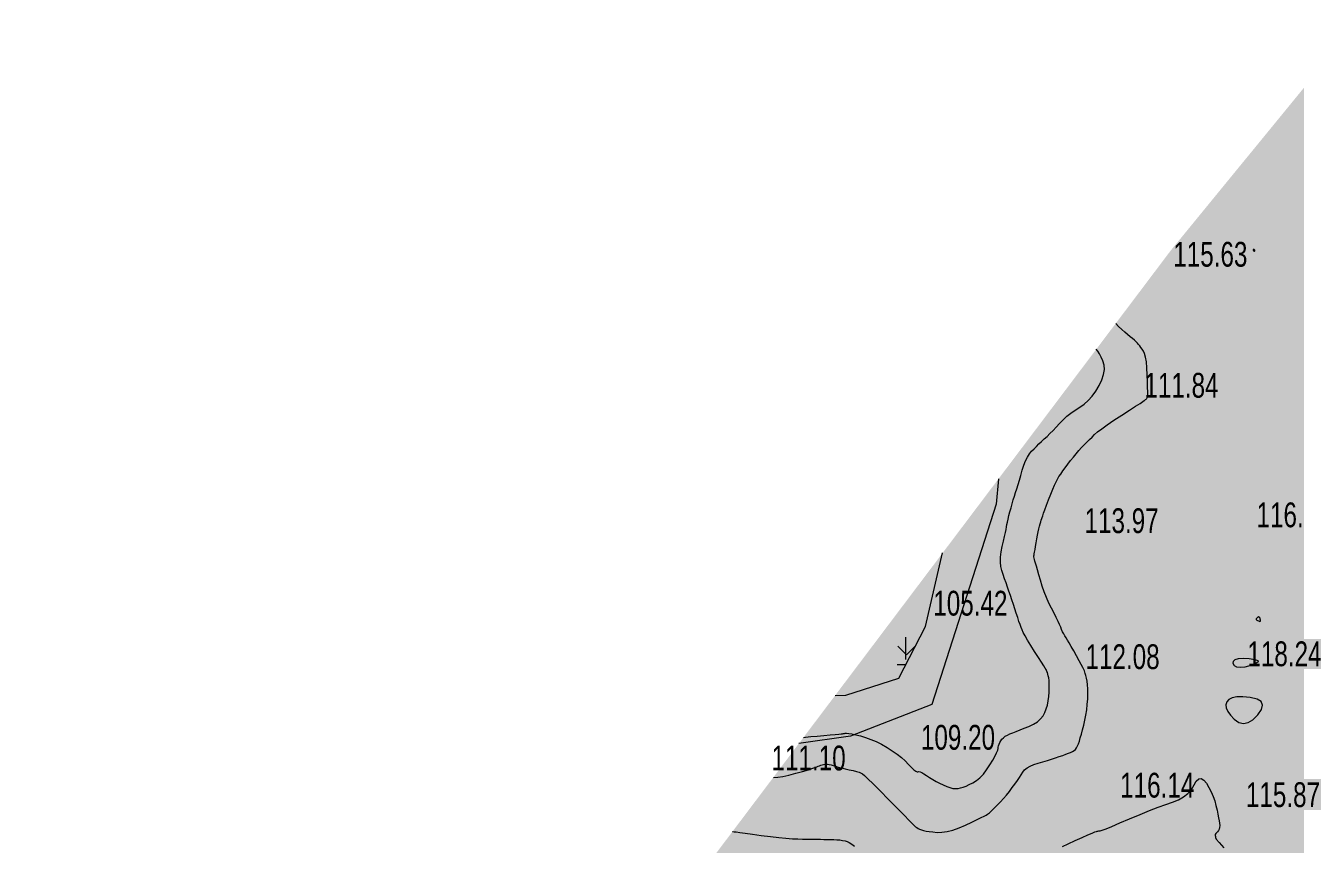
# Model space of a CAD drawing. Header units: metres. Extents: x 431726 to 434411, y 2469261 to 2472412.
# Drawn here: x 432644 to 432848.9, y 2471063 to 2471195.1 of the extents above; entities that cross this region are included whole.
import ezdxf

# ---------------------------------------------------------------- set-up
doc = ezdxf.new("R2010")
doc.units = ezdxf.units.M
doc.header["$MEASUREMENT"] = 0
doc.linetypes.add('ACAD_ISO02W100', pattern=[15, 12, -3])
for name, color, linetype, lineweight in [('CAO DO', 8, 'Continuous', 18), ('mat nuoc-ks', 8, 'DUONG_MEP_NUOC', 18), ('MH_DongMuc', 8, 'Continuous', 18), ('MH_DongMuc_Con', 8, 'Continuous', 18), ('ranh gioi thuc vat-ks', 8, 'RAO_T_VAT', 18), ('thuc vat-ks', 8, 'Continuous', 18)]:
    doc.layers.add(name, color=color, linetype=linetype, lineweight=lineweight)
doc.styles.get("Standard").update_dxf_attribs({"font": 'arial.ttf'})
doc.linetypes.add('DUONG_MEP_NUOC', pattern='A,0.2,[130,ltypeshp.shx,S=0.15,R=0,X=0,Y=0.15],0.05,[130,ltypeshp.shx,S=0.15,R=0,X=0,Y=0.15],1', length=1.25)
doc.linetypes.add('RAO_T_VAT', pattern='A,0,[133,ltypeshp.shx,S=0.34,R=0,X=-0.17,Y=0],-2,[133,ltypeshp.shx,S=0.08,R=0,X=0,Y=0],-1.5,[133,ltypeshp.shx,S=0.08,R=0,X=0,Y=0],-1.5,[133,ltypeshp.shx,S=0.08,R=0,X=0,Y=0],-2', length=7)

msp = doc.modelspace()

# ---------------------------------------------------------------- hatches: boundary and pattern name
at = {"layer": 'mat nuoc-ks', "linetype": 'ACAD_ISO02W100'}
h = msp.add_hatch(dxfattribs=at)
h.set_pattern_fill('MUDST', color=8, scale=10, style=0)
h.paths.add_polyline_path([(432903.17, 2471123.9), (432894.76, 2471129.71), (432891.01, 2471131.03), (432888.36, 2471127.07), (432885.83, 2471119.46), (432889.16, 2471110.06), (432891.11, 2471106.41), (432898.99, 2471106.41), (432900.31, 2471107.74), (432902.43, 2471116.29)])
h.paths.add_polyline_path([(433027.64, 2471331.56), (433034.39, 2471331.56), (433040.57, 2471336.75), (433050.82, 2471337.78), (433065.85, 2471337.78), (433069.98, 2471339.55), (433072.27, 2471345.74), (433069.32, 2471352.25), (433041.39, 2471364.62), (433028.41, 2471362.63), (433016.17, 2471358.58), (433014.63, 2471355.86), (433021.41, 2471340.31)])
h.paths.add_polyline_path([(432885.71, 2471212.69), (432897.01, 2471218.23), (432907.45, 2471225.26), (432903.61, 2471242.61), (432900.84, 2471242.61), (432887.74, 2471234.1), (432876.76, 2471224.19), (432876.76, 2471221.21)])
h.paths.add_polyline_path([(432785.26, 2471259.7), (432793.21, 2471259.7), (432793.21, 2471268.54), (432785.26, 2471268.54)], flags=24)
h.paths.add_polyline_path([(432941.8, 2471566.88), (432949.75, 2471566.88), (432949.75, 2471575.72), (432941.8, 2471575.72)], flags=24)
h.paths.add_polyline_path([(432891.56, 2471115.48), (432899.51, 2471115.48), (432899.51, 2471124.32), (432891.56, 2471124.32)], flags=24)
h.paths.add_polyline_path([(432888.2, 2471221.78), (432896.15, 2471221.78), (432896.15, 2471230.61), (432888.2, 2471230.61)], flags=24)
h.paths.add_polyline_path([(432873.48, 2471193.21), (432881.44, 2471193.21), (432881.44, 2471202.04), (432873.48, 2471202.04)], flags=24)
h.paths.add_polyline_path([(432764.94, 2471185.99), (432772.89, 2471185.99), (432772.89, 2471194.83), (432764.94, 2471194.83)], flags=24)
h.paths.add_polyline_path([(432643.95, 2471489.06), (432651.91, 2471489.06), (432651.91, 2471497.9), (432643.95, 2471497.9)], flags=24)
h.paths.add_polyline_path([(432707.1, 2471426.25), (432715.05, 2471426.25), (432715.05, 2471435.08), (432707.1, 2471435.08)], flags=9)
h.paths.add_polyline_path([(433036.29, 2471344.28), (433044.25, 2471344.28), (433044.25, 2471353.12), (433036.29, 2471353.12)], flags=24)
h.paths.add_polyline_path([(432920.3, 2471342.33), (432928.26, 2471342.33), (432928.26, 2471351.16), (432920.3, 2471351.16)], flags=24)
h.paths.add_polyline_path([(432905.28, 2471445.31), (432913.24, 2471445.31), (432913.24, 2471454.14), (432905.28, 2471454.14)], flags=9)
h.paths.add_polyline_path([(432883.15, 2471207.23), (432875.63, 2471216.06), (432861.54, 2471198.85), (432862.05, 2471196.79), (432870.25, 2471184.76), (432880.16, 2471177.31), (432894.76, 2471191.15)])
at = {"layer": 'thuc vat-ks'}
h = msp.add_hatch(dxfattribs=at)
h.set_pattern_fill('217B', color=8, scale=20, style=0, pattern_type=2)
h.set_pattern_definition([(0, (14.8, 7.6), (0, 20), [0, -20]), (0, (14.76, 7.848), (0, 20), [0, -20]), (0, (14.648, 8.07), (0, 20), [0, -20]), (0, (14.47, 8.248), (0, 20), [0, -20]), (0, (14.248, 8.36), (0, 20), [0, -20]), (0, (14, 8.4), (0, 20), [0, -20]), (0, (13.752, 8.36), (0, 20), [0, -20]), (0, (13.53, 8.248), (0, 20), [0, -20]), (0, (13.352, 8.07), (0, 20), [0, -20]), (0, (13.24, 7.848), (0, 20), [0, -20]), (0, (13.2, 7.6), (0, 20), [0, -20]), (0, (13.24, 7.352), (0, 20), [0, -20]), (0, (13.352, 7.13), (0, 20), [0, -20]), (0, (13.53, 6.952), (0, 20), [0, -20]), (0, (13.752, 6.84), (0, 20), [0, -20]), (0, (14, 6.8), (0, 20), [0, -20]), (0, (14.248, 6.84), (0, 20), [0, -20]), (0, (14.47, 6.952), (0, 20), [0, -20]), (0, (14.648, 7.13), (0, 20), [0, -20]), (0, (14.76, 7.352), (0, 20), [0, -20]), (0, (6.76, 15.352), (0, 20), [0, -20]), (0, (6.648, 15.13), (0, 20), [0, -20]), (0, (6.47, 14.952), (0, 20), [0, -20]), (0, (6.248, 14.84), (0, 20), [0, -20]), (0, (6, 14.8), (0, 20), [0, -20]), (0, (5.752, 14.84), (0, 20), [0, -20]), (0, (5.53, 14.952), (0, 20), [0, -20]), (0, (5.352, 15.13), (0, 20), [0, -20]), (0, (5.24, 15.352), (0, 20), [0, -20]), (0, (5.2, 15.6), (0, 20), [0, -20]), (0, (5.24, 15.848), (0, 20), [0, -20]), (0, (5.352, 16.07), (0, 20), [0, -20]), (0, (5.53, 16.248), (0, 20), [0, -20]), (0, (5.752, 16.36), (0, 20), [0, -20]), (0, (6, 16.4), (0, 20), [0, -20]), (0, (6.248, 16.36), (0, 20), [0, -20]), (0, (6.47, 16.248), (0, 20), [0, -20]), (0, (6.648, 16.07), (0, 20), [0, -20]), (0, (6.76, 15.848), (0, 20), [0, -20]), (0, (6.8, 15.6), (0, 20), [0, -20]), (0, (14, 4), (0, 20), [1.086, -18.914]), (0, (6, 12), (0, 20), [1.086, -18.914]), (90, (14, 4), (-20, 1e-15), [2.8, -17.2]), (90, (6, 12), (-20, 1e-15), [2.8, -17.2])])
h.paths.add_polyline_path([(433010.58, 2470968.47), (432999.97, 2470981.61), (432999.97, 2470988.06), (433010.58, 2470989.21), (433027.19, 2470985.76), (433039.42, 2470980.23), (433052.98, 2470975.42), (433065.61, 2470974.96), (433075.26, 2470980.01), (433085.13, 2470987.35), (433086.51, 2470997.44), (433073.65, 2471008.22), (433050.92, 2471020.15), (433028.18, 2471018.78), (433000.85, 2471014.42), (432985, 2471004.1), (432976.51, 2470990.1), (432972.14, 2470987.12), (432956.53, 2470986.2), (432936.09, 2470994.23), (432918.38, 2471009.44), (432914.25, 2471037.42), (432919.3, 2471053.28), (432920.02, 2471063.41), (432916.76, 2471073), (432905.53, 2471077.89), (432892.3, 2471069.38), (432890.31, 2471056.18), (432891, 2471022.24), (432891, 2471009.03), (432888.1, 2471005.23), (432883.57, 2471003.97), (432869.81, 2471007.95), (432862.02, 2471016.27), (432862.72, 2471037), (432874.64, 2471086.23), (432877.11, 2471109.77), (432880.98, 2471125.58), (432884.33, 2471149.91), (432875.35, 2471169.01), (432859.74, 2471184.21), (432855.13, 2471191.02), (432828.74, 2471158.78), (432752.36, 2471057.55), (432656.19, 2470940.03), (432658.94, 2470930.35), (432677.74, 2470882.5), (432685.86, 2470865.14), (432690.96, 2470855.52), (432694.74, 2470851.18), (432703.43, 2470851.93), (432722.69, 2470868.91), (432743.28, 2470881.74), (432764.13, 2470923.4), (432792.49, 2470940.54), (432813.25, 2470943.45), (432820.88, 2470938.36), (432818.59, 2470905.23), (432825.46, 2470878.49), (432832.33, 2470845.32), (432826.99, 2470819.42), (432824.64, 2470806.48), (432827.83, 2470799.34), (432835.16, 2470794.65), (432838.36, 2470788.83), (432840.71, 2470777.19), (432838.29, 2470754.71), (432839.18, 2470743.01), (432860.39, 2470732.93), (432892.77, 2470720.86), (432905.4, 2470703.6), (432918.69, 2470693.41), (432934.82, 2470688.44), (432952.14, 2470691.75), (432974.44, 2470697.44), (432981.56, 2470705.26), (432991.32, 2470730.73), (432991.56, 2470746.13), (432984.21, 2470760.35), (432970.45, 2470774.57), (432960, 2470792.97), (432946.7, 2470817.54), (432936.04, 2470830.62), (432914.66, 2470842.42), (432908.37, 2470849.3), (432903.28, 2470866.64), (432907.17, 2470886.08), (432917.65, 2470895.65), (432931.72, 2470901.03), (432946.69, 2470903.72), (432959.86, 2470898.04), (432971.24, 2470889.97), (433002.13, 2470849.46), (433026.92, 2470834.13), (433046.29, 2470819.74), (433061.46, 2470821.85), (433093.89, 2470831.24), (433112.1, 2470834.37), (433135.32, 2470811.86), (433163.92, 2470789.08), (433184.54, 2470771.4), (433205.78, 2470756.22), (433213.49, 2470753.51), (433220.99, 2470753.93), (433225.36, 2470760.58), (433224.11, 2470769.32), (433212.03, 2470786.8), (433198.91, 2470811.01), (433201.2, 2470822.66), (433209.32, 2470846.79), (433217.29, 2470855.42), (433236.25, 2470857.3), (433250.83, 2470860.21), (433265.61, 2470868.53), (433278.11, 2470889.12), (433281.27, 2470898.81), (433287.31, 2470909.63), (433298.14, 2470918.37), (433302.52, 2470926.48), (433302.52, 2470935.01), (433296.89, 2470944.58), (433289.81, 2470953.52), (433289.33, 2470960.87), (433295.57, 2470969.41), (433302.96, 2470977.78), (433303.95, 2470985.65), (433293.76, 2470986.14), (433267, 2470976.98), (433241.9, 2470976.98), (433213.56, 2470973.74), (433196.14, 2470971.67), (433177.54, 2470963.71), (433158.06, 2470948.38), (433146.84, 2470937.17), (433131.78, 2470928.03), (433117.9, 2470924.49), (433121.59, 2470926.22), (433119.27, 2470933.18), (433122.5, 2470938.85), (433134.36, 2470951.73), (433154.76, 2470965.86), (433178.08, 2470981.32), (433203.26, 2470985.53), (433255.29, 2470986.89), (433270.59, 2470989.67), (433294.47, 2470996.15), (433309.3, 2470999.62), (433320.89, 2470998), (433371.16, 2470972.91), (433406.11, 2470956.45), (433423.16, 2470948.24), (433434.66, 2470946.4), (433445.55, 2470944.96), (433457.66, 2470946.81), (433463.01, 2470950.91), (433467.73, 2470959.73), (433468.14, 2470975.53), (433459.51, 2470984.76), (433444.52, 2470986.61), (433437.33, 2470989.48), (433429.53, 2470996.04), (433426.82, 2471008.18), (433430.05, 2471018.78), (433430.52, 2471031), (433424.52, 2471042.75), (433406.75, 2471052.43), (433387.11, 2471065.43), (433374.65, 2471064.05), (433358.5, 2471065.66), (433350.2, 2471073.73), (433338.43, 2471075.11), (433322.97, 2471067.5), (433313.74, 2471057.36), (433305.66, 2471043.08), (433298.47, 2471022.26), (433289.24, 2471013.04), (433285.08, 2471011.43), (433274.47, 2471012.58), (433269.39, 2471019.49), (433264.09, 2471028.94), (433259.46, 2471055.49), (433255.31, 2471073.7), (433245.38, 2471076.92), (433224.62, 2471072.32), (433193.85, 2471059.37), (433177.24, 2471045.32), (433152.74, 2471013.23), (433125.75, 2470985.8), (433113.71, 2470971.01), (433090.64, 2470961.79), (433059.95, 2470952.57), (433041.27, 2470951.42), (433023.5, 2470955.11)])
h = msp.add_hatch(dxfattribs=at)
h.set_pattern_fill('222B', color=8, scale=20, style=0, pattern_type=2)
h.set_pattern_definition([(0, (12.62, 4), (0, 20), [2.76, -17.24]), (0, (4.59, 12), (0, 20), [2.76, -17.24]), (90, (14, 4.8), (-20, 1e-15), [3.6, -16.4]), (90, (5.97, 12.8), (-20, 1e-15), [3.6, -16.4]), (45, (14, 4.8), (0, 20.00000619), [1.952, -26.33228]), (45, (5.97, 12.8), (0, 20.00000619), [1.952, -26.33228]), (315, (12.62, 6.18), (20.00000619, 0), [1.952, -26.33228]), (315, (4.59, 14.18), (20.00000619, 0), [1.952, -26.33228])])
edge = h.paths.add_edge_path()
edge.add_line((432774.61, 2471087.04), (432776.34, 2471087.1))
edge.add_line((432776.34, 2471087.1), (432784.89, 2471089.81))
edge.add_line((432784.89, 2471089.81), (432789.16, 2471098.15))
edge.add_line((432789.16, 2471098.15), (432791.95, 2471110.02))

# ---------------------------------------------------------------- linework, layer by layer
at = {"layer": 'MH_DongMuc', "color": 8, "lineweight": 0, "elevation": 110}
msp.add_lwpolyline([(432769.5, 2471080.27), (432769.83, 2471080.3), (432770.7, 2471080.39), (432771.68, 2471080.48), (432772.77, 2471080.57), (432773.8, 2471080.66), (432774.62, 2471080.73), (432775.21, 2471080.78), (432775.59, 2471080.82), (432775.75, 2471080.84), (432775.81, 2471080.85), (432775.89, 2471080.87), (432775.98, 2471080.89), (432776.1, 2471080.92), (432776.24, 2471080.95), (432776.46, 2471080.96), (432776.81, 2471080.92), (432777.3, 2471080.83), (432777.92, 2471080.69), (432778.68, 2471080.5), (432779.52, 2471080.25), (432780.36, 2471079.95), (432781.22, 2471079.58), (432782.09, 2471079.15), (432782.98, 2471078.65), (432783.83, 2471078.12), (432784.61, 2471077.58), (432785.3, 2471077.04), (432785.92, 2471076.49), (432786.46, 2471075.92), (432786.92, 2471075.42), (432787.3, 2471075.05), (432787.6, 2471074.81), (432787.82, 2471074.7), (432787.96, 2471074.72), (432788.09, 2471074.76), (432788.3, 2471074.72), (432788.58, 2471074.6), (432788.94, 2471074.4), (432789.37, 2471074.11), (432789.85, 2471073.79), (432790.36, 2471073.48), (432790.89, 2471073.17), (432791.45, 2471072.88), (432792.03, 2471072.59), (432792.6, 2471072.34), (432793.12, 2471072.16), (432793.6, 2471072.05), (432794.04, 2471072), (432794.43, 2471072.03), (432794.82, 2471072.11), (432795.25, 2471072.24), (432795.73, 2471072.42), (432796.25, 2471072.65), (432796.82, 2471072.93), (432797.4, 2471073.29), (432797.97, 2471073.76), (432798.52, 2471074.34), (432799.05, 2471075.03), (432799.57, 2471075.83), (432800.03, 2471076.61), (432800.4, 2471077.27), (432800.66, 2471077.8), (432800.83, 2471078.2), (432800.89, 2471078.47), (432800.92, 2471078.68), (432800.98, 2471078.91), (432801.06, 2471079.16), (432801.18, 2471079.42), (432801.32, 2471079.7), (432801.51, 2471079.97), (432801.75, 2471080.22), (432802.05, 2471080.44), (432802.4, 2471080.65), (432802.81, 2471080.83), (432803.28, 2471081.01), (432803.82, 2471081.23), (432804.44, 2471081.47), (432805.12, 2471081.75), (432805.88, 2471082.05), (432806.61, 2471082.4), (432807.24, 2471082.79), (432807.75, 2471083.24), (432808.16, 2471083.73), (432808.45, 2471084.28), (432808.67, 2471084.87), (432808.85, 2471085.49), (432808.98, 2471086.15), (432809.07, 2471086.85), (432809.12, 2471087.58), (432809.14, 2471088.28), (432809.14, 2471088.89), (432809.11, 2471089.42), (432809.07, 2471089.85), (432809, 2471090.19), (432808.92, 2471090.47), (432808.85, 2471090.71), (432808.77, 2471090.91), (432808.7, 2471091.08), (432808.64, 2471091.22), (432808.51, 2471091.43), (432808.26, 2471091.82), (432807.89, 2471092.4), (432807.4, 2471093.17), (432806.79, 2471094.12), (432806.17, 2471095.1), (432805.65, 2471095.94), (432805.25, 2471096.63), (432804.95, 2471097.19), (432804.76, 2471097.6), (432804.61, 2471097.99), (432804.45, 2471098.45), (432804.26, 2471098.98), (432804.06, 2471099.6), (432803.83, 2471100.28), (432803.59, 2471101.01), (432803.36, 2471101.72), (432803.12, 2471102.43), (432802.88, 2471103.13), (432802.64, 2471103.83), (432802.41, 2471104.52), (432802.18, 2471105.2), (432801.95, 2471105.86), (432801.73, 2471106.52), (432801.52, 2471107.16), (432801.36, 2471107.83), (432801.28, 2471108.55), (432801.28, 2471109.33), (432801.38, 2471110.17), (432801.56, 2471111.07), (432801.76, 2471111.93), (432801.94, 2471112.68), (432802.08, 2471113.31), (432802.18, 2471113.82), (432802.26, 2471114.21), (432802.32, 2471114.58), (432802.41, 2471115), (432802.52, 2471115.49), (432802.65, 2471116.05), (432802.81, 2471116.67), (432802.98, 2471117.31), (432803.15, 2471117.94), (432803.33, 2471118.56), (432803.52, 2471119.16), (432803.71, 2471119.76), (432803.91, 2471120.37), (432804.11, 2471121.04), (432804.33, 2471121.76), (432804.56, 2471122.53), (432804.79, 2471123.35), (432805.05, 2471124.16), (432805.33, 2471124.87), (432805.63, 2471125.48), (432805.96, 2471126.01), (432806.31, 2471126.44), (432806.69, 2471126.82), (432807.08, 2471127.21), (432807.48, 2471127.6), (432807.9, 2471128), (432808.34, 2471128.4), (432808.79, 2471128.82), (432809.26, 2471129.29), (432809.76, 2471129.79), (432810.28, 2471130.33), (432810.82, 2471130.92), (432811.39, 2471131.5), (432812, 2471132.06), (432812.65, 2471132.58), (432813.33, 2471133.06), (432814.06, 2471133.52), (432814.78, 2471134), (432815.45, 2471134.59), (432816.08, 2471135.29), (432816.67, 2471136.09), (432817.2, 2471137), (432817.64, 2471137.93), (432817.92, 2471138.79), (432818.04, 2471139.59), (432818.01, 2471140.33), (432817.82, 2471141.01), (432817.55, 2471141.61), (432817.27, 2471142.13), (432816.97, 2471142.57), (432816.73, 2471142.86)], dxfattribs=at)
at = {"layer": 'MH_DongMuc_Con', "color": 8, "lineweight": 0}
for points, elevation in [([(432842.07, 2471158.82), (432842.08, 2471158.81), (432842.09, 2471158.8), (432842.1, 2471158.79), (432842.12, 2471158.78), (432842.13, 2471158.77), (432842.15, 2471158.76), (432842.18, 2471158.75), (432842.21, 2471158.73), (432842.24, 2471158.71), (432842.27, 2471158.7), (432842.29, 2471158.7), (432842.3, 2471158.71), (432842.31, 2471158.74), (432842.31, 2471158.78), (432842.31, 2471158.83), (432842.3, 2471158.87), (432842.29, 2471158.9), (432842.27, 2471158.92), (432842.25, 2471158.93), (432842.23, 2471158.95), (432842.2, 2471158.96), (432842.17, 2471158.96), (432842.14, 2471158.97), (432842.11, 2471158.98), (432842.08, 2471158.98), (432842.05, 2471158.98), (432842.04, 2471158.97), (432842.03, 2471158.95), (432842.03, 2471158.92), (432842.04, 2471158.9), (432842.04, 2471158.87), (432842.05, 2471158.85), (432842.05, 2471158.84), (432842.06, 2471158.83), (432842.07, 2471158.82)], 118), ([(432764.64, 2471073.82), (432764.67, 2471073.81), (432765.33, 2471073.85), (432766.14, 2471073.98), (432767.11, 2471074.19), (432768.25, 2471074.48), (432769.36, 2471074.79), (432770.28, 2471075.06), (432771, 2471075.28), (432771.53, 2471075.46), (432771.86, 2471075.6), (432772.09, 2471075.7), (432772.31, 2471075.79), (432772.53, 2471075.86), (432772.73, 2471075.91), (432772.93, 2471075.95), (432773.14, 2471075.96), (432773.38, 2471075.94), (432773.65, 2471075.9), (432773.95, 2471075.82), (432774.28, 2471075.72), (432774.65, 2471075.61), (432775.1, 2471075.48), (432775.62, 2471075.35), (432776.21, 2471075.21), (432776.86, 2471075.06), (432777.5, 2471074.91), (432778.04, 2471074.77), (432778.47, 2471074.64), (432778.8, 2471074.51), (432779.02, 2471074.39), (432779.33, 2471074.14), (432779.9, 2471073.59), (432780.75, 2471072.76), (432781.86, 2471071.65), (432783.23, 2471070.25), (432784.61, 2471068.84), (432785.72, 2471067.72), (432786.55, 2471066.87), (432787.11, 2471066.3), (432787.4, 2471066.01), (432787.57, 2471065.86), (432787.77, 2471065.72), (432787.99, 2471065.59), (432788.24, 2471065.47), (432788.52, 2471065.35), (432788.85, 2471065.25), (432789.27, 2471065.16), (432789.78, 2471065.08), (432790.38, 2471065.01), (432791.06, 2471064.95), (432791.83, 2471064.96), (432792.67, 2471065.08), (432793.59, 2471065.31), (432794.59, 2471065.66), (432795.66, 2471066.13), (432796.68, 2471066.61), (432797.53, 2471067.01), (432798.18, 2471067.32), (432798.66, 2471067.56), (432798.96, 2471067.72), (432799.19, 2471067.87), (432799.49, 2471068.11), (432799.85, 2471068.43), (432800.27, 2471068.84), (432800.76, 2471069.32), (432801.27, 2471069.85), (432801.77, 2471070.41), (432802.25, 2471070.97), (432802.72, 2471071.56), (432803.18, 2471072.16), (432803.61, 2471072.75), (432804, 2471073.29), (432804.34, 2471073.79), (432804.64, 2471074.24), (432804.89, 2471074.65), (432805.18, 2471075.01), (432805.57, 2471075.34), (432806.07, 2471075.63), (432806.67, 2471075.89), (432807.38, 2471076.12), (432808.13, 2471076.32), (432808.84, 2471076.53), (432809.52, 2471076.74), (432810.16, 2471076.95), (432810.77, 2471077.16), (432811.32, 2471077.36), (432811.81, 2471077.54), (432812.24, 2471077.71), (432812.6, 2471077.85), (432812.9, 2471077.98), (432813.15, 2471078.13), (432813.37, 2471078.33), (432813.56, 2471078.58), (432813.73, 2471078.89), (432813.87, 2471079.25), (432814.01, 2471079.68), (432814.16, 2471080.19), (432814.33, 2471080.78), (432814.51, 2471081.46), (432814.72, 2471082.23), (432814.91, 2471083.04), (432815.07, 2471083.87), (432815.2, 2471084.72), (432815.29, 2471085.59), (432815.35, 2471086.48), (432815.37, 2471087.33), (432815.36, 2471088.08), (432815.32, 2471088.75), (432815.25, 2471089.33), (432815.14, 2471089.82), (432815.03, 2471090.23), (432814.94, 2471090.56), (432814.87, 2471090.81), (432814.82, 2471090.99), (432814.8, 2471091.1), (432814.73, 2471091.24), (432814.57, 2471091.55), (432814.32, 2471092.02), (432813.98, 2471092.64), (432813.55, 2471093.42), (432813.09, 2471094.23), (432812.7, 2471094.92), (432812.36, 2471095.5), (432812.08, 2471095.97), (432811.86, 2471096.33), (432811.67, 2471096.64), (432811.49, 2471096.96), (432811.31, 2471097.3), (432811.15, 2471097.66), (432811, 2471098.03), (432810.82, 2471098.46), (432810.58, 2471098.98), (432810.28, 2471099.59), (432809.92, 2471100.29), (432809.5, 2471101.09), (432809.08, 2471101.94), (432808.68, 2471102.82), (432808.32, 2471103.73), (432808, 2471104.66), (432807.72, 2471105.61), (432807.47, 2471106.51), (432807.25, 2471107.27), (432807.07, 2471107.89), (432806.93, 2471108.37), (432806.83, 2471108.7), (432806.75, 2471108.96), (432806.7, 2471109.18), (432806.67, 2471109.38), (432806.67, 2471109.55), (432806.69, 2471109.69), (432806.73, 2471109.88), (432806.78, 2471110.16), (432806.85, 2471110.56), (432806.94, 2471111.05), (432807.04, 2471111.66), (432807.15, 2471112.29), (432807.26, 2471112.87), (432807.37, 2471113.4), (432807.48, 2471113.88), (432807.59, 2471114.31), (432807.7, 2471114.69), (432807.79, 2471115.03), (432807.87, 2471115.32), (432807.95, 2471115.56), (432808.01, 2471115.75), (432808.1, 2471116), (432808.24, 2471116.41), (432808.45, 2471116.98), (432808.72, 2471117.71), (432809.05, 2471118.6), (432809.39, 2471119.51), (432809.71, 2471120.3), (432809.99, 2471120.97), (432810.25, 2471121.51), (432810.48, 2471121.94), (432810.71, 2471122.32), (432811, 2471122.75), (432811.33, 2471123.24), (432811.71, 2471123.77), (432812.14, 2471124.34), (432812.6, 2471124.93), (432813.05, 2471125.49), (432813.49, 2471126.02), (432813.93, 2471126.53), (432814.37, 2471127), (432814.8, 2471127.45), (432815.23, 2471127.89), (432815.64, 2471128.31), (432816.05, 2471128.71), (432816.45, 2471129.1), (432816.95, 2471129.53), (432817.64, 2471130.06), (432818.52, 2471130.69), (432819.59, 2471131.42), (432820.86, 2471132.25), (432822.1, 2471133.04), (432823.08, 2471133.67), (432823.8, 2471134.14), (432824.26, 2471134.45), (432824.47, 2471134.59), (432824.55, 2471134.65), (432824.62, 2471134.71), (432824.7, 2471134.78), (432824.78, 2471134.84), (432824.85, 2471134.9), (432824.92, 2471134.97), (432824.97, 2471135.05), (432825.01, 2471135.14), (432825.04, 2471135.23), (432825.05, 2471135.34), (432825.05, 2471135.57), (432825.04, 2471136.02), (432825.02, 2471136.69), (432825, 2471137.6), (432824.96, 2471138.73), (432824.91, 2471139.87), (432824.82, 2471140.83), (432824.69, 2471141.6), (432824.53, 2471142.19), (432824.34, 2471142.58), (432824.13, 2471142.88), (432823.93, 2471143.15), (432823.74, 2471143.41), (432823.55, 2471143.64), (432823.38, 2471143.86), (432823.18, 2471144.08), (432822.92, 2471144.33), (432822.6, 2471144.6), (432822.23, 2471144.9), (432821.8, 2471145.23), (432821.33, 2471145.6), (432820.85, 2471146.03), (432820.34, 2471146.52), (432819.87, 2471147.02)], 112), ([(432842.53, 2471099.33), (432842.55, 2471099.26), (432842.62, 2471099.19), (432842.73, 2471099.12), (432842.89, 2471099.05), (432843.04, 2471099), (432843.15, 2471098.98), (432843.22, 2471099), (432843.25, 2471099.04), (432843.24, 2471099.12), (432843.21, 2471099.21), (432843.18, 2471099.28), (432843.17, 2471099.34), (432843.17, 2471099.39), (432843.17, 2471099.42), (432843.18, 2471099.44), (432843.18, 2471099.47), (432843.18, 2471099.49), (432843.16, 2471099.52), (432843.15, 2471099.54), (432843.12, 2471099.57), (432843.1, 2471099.59), (432843.07, 2471099.62), (432843.04, 2471099.64), (432843.01, 2471099.67), (432842.97, 2471099.69), (432842.93, 2471099.7), (432842.89, 2471099.69), (432842.84, 2471099.68), (432842.79, 2471099.65), (432842.73, 2471099.62), (432842.68, 2471099.57), (432842.63, 2471099.52), (432842.59, 2471099.46), (432842.55, 2471099.4), (432842.53, 2471099.33)], 118), ([(432840.73, 2471091.62), (432839.98, 2471091.53), (432839.42, 2471091.59), (432839.04, 2471091.81), (432838.85, 2471092.18), (432838.88, 2471092.57), (432839.14, 2471092.85), (432839.66, 2471093.01), (432840.42, 2471093.06), (432841.42, 2471093), (432842.33, 2471092.85), (432842.81, 2471092.67), (432842.86, 2471092.44), (432842.48, 2471092.18), (432841.67, 2471091.87), (432840.73, 2471091.62)], 118), ([(432840.4, 2471086.8), (432839.43, 2471086.79), (432838.67, 2471086.65), (432838.12, 2471086.39), (432837.79, 2471086), (432837.66, 2471085.53), (432837.71, 2471085.02), (432837.96, 2471084.46), (432838.39, 2471083.85), (432839, 2471083.2), (432839.73, 2471082.69), (432840.47, 2471082.51), (432841.23, 2471082.65), (432842.01, 2471083.11), (432842.81, 2471083.9), (432843.41, 2471084.77), (432843.58, 2471085.48), (432843.34, 2471086.04), (432842.68, 2471086.45), (432841.59, 2471086.7), (432840.4, 2471086.8)], 118), ([(432811.29, 2471062.68), (432812.19, 2471063.1), (432813.32, 2471063.62), (432814.47, 2471064.13), (432815.38, 2471064.53), (432816.07, 2471064.82), (432816.53, 2471065.01), (432816.76, 2471065.09), (432816.88, 2471065.12), (432817, 2471065.14), (432817.13, 2471065.17), (432817.26, 2471065.19), (432817.39, 2471065.21), (432817.69, 2471065.3), (432818.31, 2471065.54), (432819.26, 2471065.92), (432820.53, 2471066.46), (432822.12, 2471067.14), (432823.81, 2471067.85), (432825.34, 2471068.47), (432826.73, 2471069.02), (432827.97, 2471069.47), (432829.06, 2471069.84), (432830.01, 2471070.22), (432830.83, 2471070.68), (432831.52, 2471071.23), (432832.08, 2471071.87), (432832.51, 2471072.6), (432832.88, 2471073.23), (432833.26, 2471073.57), (432833.66, 2471073.62), (432834.08, 2471073.38), (432834.5, 2471072.86), (432834.91, 2471072.18), (432835.27, 2471071.48), (432835.58, 2471070.76), (432835.84, 2471070.02), (432836.05, 2471069.26), (432836.22, 2471068.53), (432836.36, 2471067.88), (432836.48, 2471067.31), (432836.57, 2471066.82), (432836.63, 2471066.41), (432836.65, 2471066.06), (432836.63, 2471065.75), (432836.57, 2471065.48), (432836.45, 2471065.24), (432836.3, 2471065.05), (432836.14, 2471064.89), (432836.02, 2471064.75), (432835.94, 2471064.63), (432835.91, 2471064.54), (432835.92, 2471064.47), (432835.94, 2471064.4), (432835.96, 2471064.33), (432835.97, 2471064.26), (432835.97, 2471064.18), (432835.96, 2471064.1), (432836.1, 2471063.86), (432836.55, 2471063.32), (432837.31, 2471062.48)], 118), ([(432758.04, 2471065.08), (432758.08, 2471065.08), (432758.32, 2471065.06), (432758.64, 2471065.01), (432759.23, 2471064.93), (432760.11, 2471064.82), (432761.26, 2471064.66), (432762.68, 2471064.47), (432764.17, 2471064.28), (432765.5, 2471064.13), (432766.67, 2471064.01), (432767.7, 2471063.93), (432768.56, 2471063.89), (432769.32, 2471063.87), (432770.02, 2471063.85), (432770.66, 2471063.84), (432771.24, 2471063.83), (432771.76, 2471063.83), (432772.26, 2471063.83), (432772.77, 2471063.82), (432773.3, 2471063.82), (432773.83, 2471063.81), (432774.37, 2471063.8), (432774.9, 2471063.77), (432775.38, 2471063.73), (432775.81, 2471063.66), (432776.2, 2471063.57), (432776.53, 2471063.46), (432776.87, 2471063.29), (432777.27, 2471063.04), (432777.72, 2471062.71)], 118)]:
    msp.add_lwpolyline(points, dxfattribs=dict(at, elevation=elevation))
at = {"layer": 'ranh gioi thuc vat-ks', "color": 8, "lineweight": 0, "ltscale": 3}
for points in [[(432800.97, 2471121.97), (432800.6, 2471117.91), (432790.2, 2471085.57), (432777.09, 2471080.48), (432768.75, 2471079.26)], [(432774.61, 2471087.04), (432776.34, 2471087.1), (432784.89, 2471089.81), (432789.16, 2471098.15), (432791.95, 2471110.02)]]:
    msp.add_lwpolyline(points, dxfattribs=at)

# ---------------------------------------------------------------- texts
at = {"layer": 'CAO DO', "color": 8, "lineweight": 0, "width": 0.7}
for s, p in [('115.63', (432829.16, 2471156.19, 115.63)), ('111.84', (432824.5, 2471135.06, 111.84)), ('113.97', (432814.84, 2471113.22, 113.97)), ('116.86', (432842.59, 2471114.16, 116.86)), ('105.42', (432790.44, 2471099.91, 105.42)), ('112.08', (432815, 2471091.28, 112.08)), ('118.24', (432841.12, 2471091.75, 118.24)), ('109.20', (432788.44, 2471078.28, 109.2)), ('111.10', (432764.34, 2471074.94, 111.1)), ('116.14', (432820.59, 2471070.56, 116.14)), ('115.87', (432840.88, 2471069.03, 115.87))]:
    msp.add_text(s, height=4, dxfattribs=at).set_placement(p)

doc.saveas('drawing.dxf')
